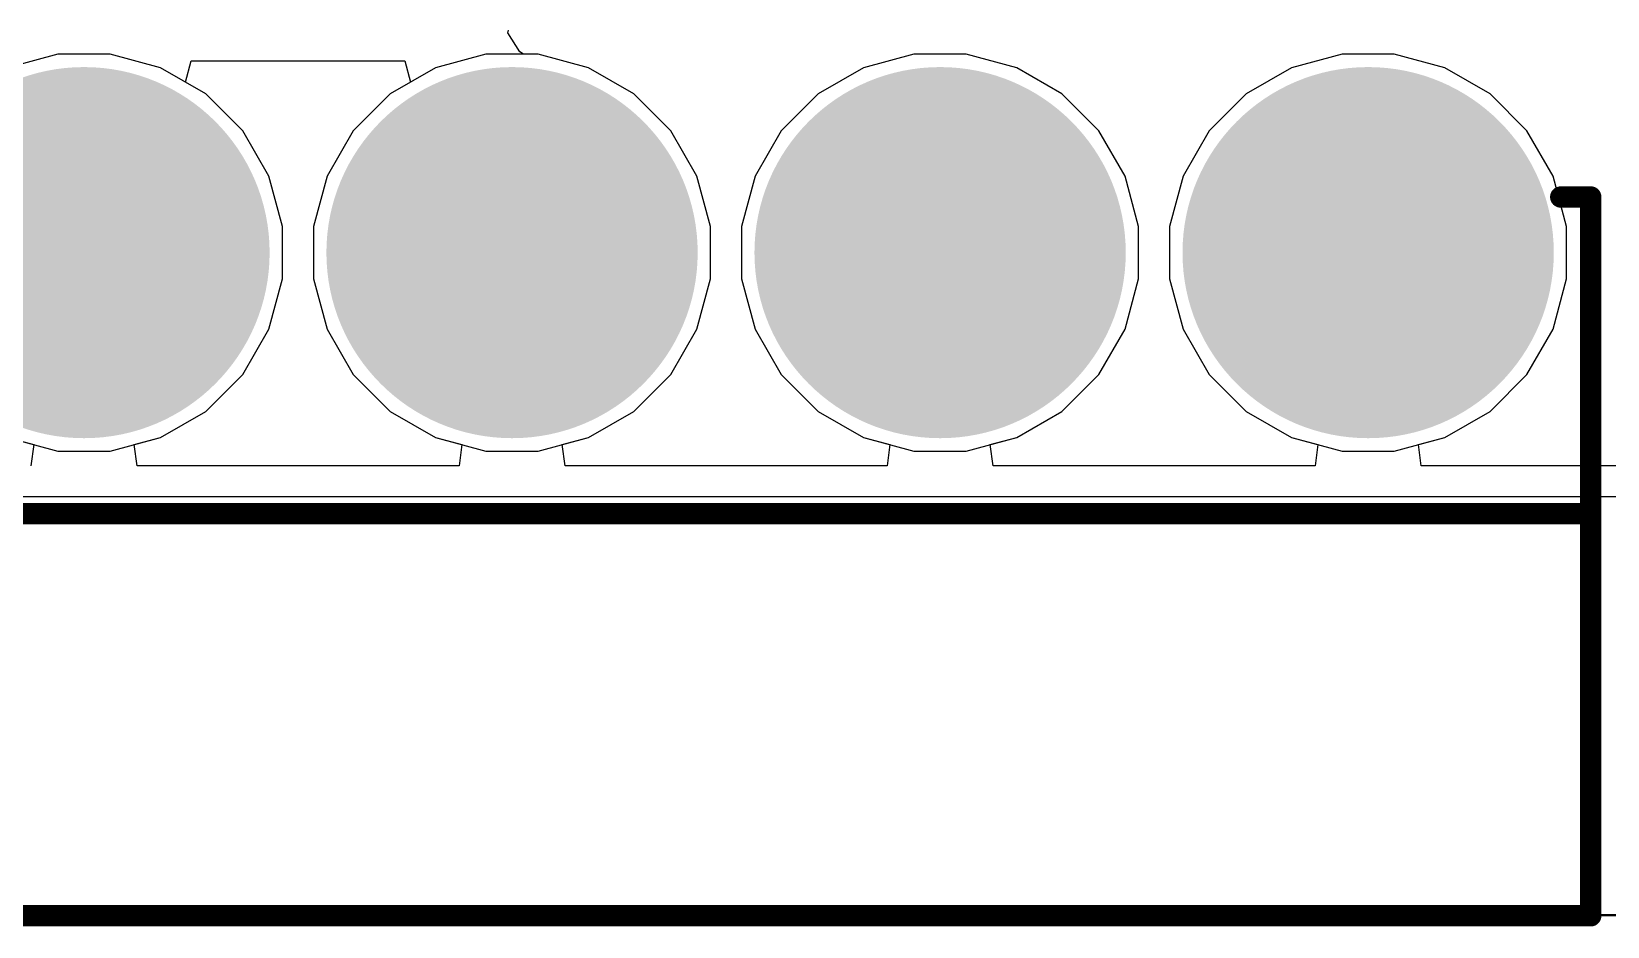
# Model space of a CAD drawing. Header units: millimetres. Extents: x -1.7 to 76.1, y -1.1 to 50.5.
# Drawn here: x 16.33 to 25.68, y -1.08 to 4.23 of the extents above; entities that cross this region are included whole.
import ezdxf

# ---------------------------------------------------------------- set-up
doc = ezdxf.new("R2010")
doc.units = ezdxf.units.MM
for name, color, linetype in [('BottomLayer', 5, 'Continuous'), ('BottomSolder', 6, 'Continuous'), ('MultiLayer', 9, 'Continuous'), ('PadHoleLayer', 156, 'Continuous'), ('TopLayer', 1, 'Continuous'), ('TopOverlay', 2, 'Continuous'), ('TopSolder', 216, 'Continuous')]:
    doc.layers.add(name, color=color, linetype=linetype)

# ---------------------------------------------------------------- blocks, each defined once
blk = doc.blocks.new('HDR_1_8_M____R_____A_____112')
at = {"layer": 'BottomLayer'}
h = blk.add_hatch(color=5, dxfattribs=at)
edge = h.paths.add_edge_path()
edge.add_arc((1.27, 0), 1, 0, 360)
h = blk.add_hatch(color=5, dxfattribs=at)
edge = h.paths.add_edge_path()
edge.add_arc((3.81, 0), 1, 0, 360)
h = blk.add_hatch(color=5, dxfattribs=at)
edge = h.paths.add_edge_path()
edge.add_arc((6.35, 0), 1, 0, 360)
h = blk.add_hatch(color=5, dxfattribs=at)
edge = h.paths.add_edge_path()
edge.add_arc((8.89, 0), 1, 0, 360)
at = {"layer": 'BottomSolder'}
h = blk.add_hatch(color=6, dxfattribs=at)
edge = h.paths.add_edge_path()
edge.add_arc((1.27, 0), 1.1016, 0, 360)
h = blk.add_hatch(color=6, dxfattribs=at)
edge = h.paths.add_edge_path()
edge.add_arc((3.81, 0), 1.1016, 0, 360)
h = blk.add_hatch(color=6, dxfattribs=at)
edge = h.paths.add_edge_path()
edge.add_arc((6.35, 0), 1.1016, 0, 360)
h = blk.add_hatch(color=6, dxfattribs=at)
edge = h.paths.add_edge_path()
edge.add_arc((8.89, 0), 1.1016, 0, 360)
at = {"layer": 'MultiLayer'}
h = blk.add_hatch(color=9, dxfattribs=at)
edge = h.paths.add_edge_path()
edge.add_arc((1.27, 0), 1, 0, 360)
h = blk.add_hatch(color=9, dxfattribs=at)
edge = h.paths.add_edge_path()
edge.add_arc((3.81, 0), 1, 0, 360)
h = blk.add_hatch(color=9, dxfattribs=at)
edge = h.paths.add_edge_path()
edge.add_arc((6.35, 0), 1, 0, 360)
h = blk.add_hatch(color=9, dxfattribs=at)
edge = h.paths.add_edge_path()
edge.add_arc((8.89, 0), 1, 0, 360)
at = {"layer": 'PadHoleLayer'}
h = blk.add_hatch(color=156, dxfattribs=at)
edge = h.paths.add_edge_path()
edge.add_arc((1.27, 0), 0.5, 0, 360)
h = blk.add_hatch(color=156, dxfattribs=at)
edge = h.paths.add_edge_path()
edge.add_arc((3.81, 0), 0.5, 0, 360)
h = blk.add_hatch(color=156, dxfattribs=at)
edge = h.paths.add_edge_path()
edge.add_arc((6.35, 0), 0.5, 0, 360)
h = blk.add_hatch(color=156, dxfattribs=at)
edge = h.paths.add_edge_path()
edge.add_arc((8.89, 0), 0.5, 0, 360)
at = {"layer": 'TopLayer'}
h = blk.add_hatch(color=1, dxfattribs=at)
edge = h.paths.add_edge_path()
edge.add_arc((1.27, 0), 1, 0, 360)
h = blk.add_hatch(color=1, dxfattribs=at)
edge = h.paths.add_edge_path()
edge.add_arc((3.81, 0), 1, 0, 360)
h = blk.add_hatch(color=1, dxfattribs=at)
edge = h.paths.add_edge_path()
edge.add_arc((6.35, 0), 1, 0, 360)
h = blk.add_hatch(color=1, dxfattribs=at)
edge = h.paths.add_edge_path()
edge.add_arc((8.89, 0), 1, 0, 360)
at = {"layer": 'TopSolder'}
h = blk.add_hatch(color=216, dxfattribs=at)
edge = h.paths.add_edge_path()
edge.add_arc((1.27, 0), 1.1016, 0, 360)
h = blk.add_hatch(color=216, dxfattribs=at)
edge = h.paths.add_edge_path()
edge.add_arc((3.81, 0), 1.1016, 0, 360)
h = blk.add_hatch(color=216, dxfattribs=at)
edge = h.paths.add_edge_path()
edge.add_arc((6.35, 0), 1.1016, 0, 360)
h = blk.add_hatch(color=216, dxfattribs=at)
edge = h.paths.add_edge_path()
edge.add_arc((8.89, 0), 1.1016, 0, 360)
at = {"layer": 'TopOverlay', "const_width": 0.127}
for points in [[(10.033, 0.3302), (10.2108, 0.3302)], [(10.2108, -3.937), (10.2108, 0.3302)], [(-10.2108, -1.5494), (10.2108, -1.5494)], [(-10.2108, -3.937), (10.2108, -3.937)]]:
    blk.add_lwpolyline(points, dxfattribs=at)
at = {"layer": 'TopOverlay', "const_width": 0.0635}
for points in [[(10.0013, 0.3302, 1), (10.0648, 0.3302, 1)], [(10.1791, 0.3302, 1), (10.2425, 0.3302, 1)], [(10.1791, 0.3302, 1), (10.2425, 0.3302, 1)], [(10.1791, -1.5494, 1), (10.2425, -1.5494, 1)], [(10.1791, -3.937, 1), (10.2425, -3.937, 1)], [(10.1791, -3.937, 1), (10.2425, -3.937, 1)]]:
    blk.add_lwpolyline(points, format="xyb", close=True, dxfattribs=at)

msp = doc.modelspace()

# ---------------------------------------------------------------- linework, layer by layer
at = {"layer": 'BottomLayer'}
for p, q in [((19.1519, 4.2258), (19.1551, 4.2418)), ((19.2235, 4.114), (19.1519, 4.2258)), ((17.2389, 3.9335), (17.2729, 4.0605)), ((17.2729, 4.0605), (18.5411, 4.0605)), ((18.5411, 4.0605), (18.5751, 3.9335)), ((19.2448, 4.0988), (19.2235, 4.114)), ((19.3321, 4.0988), (19.2448, 4.0988)), ((19.6316, 4.0185), (19.3321, 4.0988)), ((21.5619, 4.0988), (21.2624, 4.0185)), ((21.8721, 4.0988), (21.5619, 4.0988)), ((22.1716, 4.0185), (21.8721, 4.0988)), ((24.1019, 4.0988), (23.8024, 4.0185)), ((24.4121, 4.0988), (24.1019, 4.0988)), ((24.7116, 4.0185), (24.4121, 4.0988)), ((17.3602, 3.8635), (17.2389, 3.9335)), ((18.5751, 3.9335), (18.4538, 3.8635)), ((19.9002, 3.8635), (19.6316, 4.0185)), ((21.2624, 4.0185), (20.9938, 3.8635)), ((22.4402, 3.8635), (22.1716, 4.0185)), ((23.8024, 4.0185), (23.5338, 3.8635)), ((24.9802, 3.8635), (24.7116, 4.0185)), ((17.5795, 3.6442), (17.3602, 3.8635)), ((18.4538, 3.8635), (18.2345, 3.6442)), ((20.1195, 3.6442), (19.9002, 3.8635)), ((20.9938, 3.8635), (20.7745, 3.6442)), ((22.6595, 3.6442), (22.4402, 3.8635)), ((23.5338, 3.8635), (23.3145, 3.6442)), ((25.1995, 3.6442), (24.9802, 3.8635)), ((17.7345, 3.3756), (17.5795, 3.6442)), ((18.2345, 3.6442), (18.0795, 3.3756)), ((20.2745, 3.3756), (20.1195, 3.6442)), ((20.7745, 3.6442), (20.6195, 3.3756)), ((22.8145, 3.3756), (22.6595, 3.6442)), ((23.3145, 3.6442), (23.1595, 3.3756)), ((25.3545, 3.3756), (25.1995, 3.6442)), ((17.8148, 3.0761), (17.7345, 3.3756)), ((18.0795, 3.3756), (17.9992, 3.0761)), ((20.3548, 3.0761), (20.2745, 3.3756)), ((20.6195, 3.3756), (20.5392, 3.0761)), ((22.8948, 3.0761), (22.8145, 3.3756)), ((23.1595, 3.3756), (23.0792, 3.0761)), ((25.4348, 3.0761), (25.3545, 3.3756)), ((17.8148, 2.7659), (17.8148, 3.0761)), ((17.9992, 3.0761), (17.9992, 2.7659)), ((20.3548, 2.7659), (20.3548, 3.0761)), ((20.5392, 3.0761), (20.5392, 2.7659)), ((22.8948, 2.7659), (22.8948, 3.0761)), ((23.0792, 3.0761), (23.0792, 2.7659)), ((25.4348, 2.7659), (25.4348, 3.0761)), ((17.7345, 2.4664), (17.8148, 2.7659)), ((17.9992, 2.7659), (18.0795, 2.4664)), ((20.2745, 2.4664), (20.3548, 2.7659)), ((20.5392, 2.7659), (20.6195, 2.4664)), ((22.8145, 2.4664), (22.8948, 2.7659)), ((23.0792, 2.7659), (23.1595, 2.4664)), ((25.3545, 2.4664), (25.4348, 2.7659)), ((17.5795, 2.1978), (17.7345, 2.4664)), ((18.0795, 2.4664), (18.2345, 2.1978)), ((20.1195, 2.1978), (20.2745, 2.4664)), ((20.6195, 2.4664), (20.7745, 2.1978)), ((22.6595, 2.1978), (22.8145, 2.4664)), ((23.1595, 2.4664), (23.3145, 2.1978)), ((25.1995, 2.1978), (25.3545, 2.4664)), ((17.3602, 1.9785), (17.5795, 2.1978)), ((18.2345, 2.1978), (18.4538, 1.9785)), ((19.9002, 1.9785), (20.1195, 2.1978)), ((20.7745, 2.1978), (20.9938, 1.9785)), ((22.4402, 1.9785), (22.6595, 2.1978)), ((23.3145, 2.1978), (23.5338, 1.9785)), ((24.9802, 1.9785), (25.1995, 2.1978)), ((17.0916, 1.8235), (17.3602, 1.9785)), ((18.4538, 1.9785), (18.7224, 1.8235)), ((19.6316, 1.8235), (19.9002, 1.9785)), ((20.9938, 1.9785), (21.2624, 1.8235)), ((22.1716, 1.8235), (22.4402, 1.9785)), ((23.5338, 1.9785), (23.8024, 1.8235)), ((24.7116, 1.8235), (24.9802, 1.9785)), ((16.1824, 1.8235), (16.4819, 1.7432)), ((16.7921, 1.7432), (17.0916, 1.8235)), ((18.7224, 1.8235), (19.0219, 1.7432)), ((19.3321, 1.7432), (19.6316, 1.8235)), ((21.2624, 1.8235), (21.5619, 1.7432)), ((21.8721, 1.7432), (22.1716, 1.8235)), ((23.8024, 1.8235), (24.1019, 1.7432)), ((24.4121, 1.7432), (24.7116, 1.8235)), ((16.4819, 1.7432), (16.7921, 1.7432)), ((19.0219, 1.7432), (19.3321, 1.7432)), ((21.5619, 1.7432), (21.8721, 1.7432)), ((24.1019, 1.7432), (24.4121, 1.7432)), ((25.7607, -1.011), (7.8267, -1.011))]:
    msp.add_line(p, q, dxfattribs=at)
at = {"layer": 'TopLayer'}
for p, q in [((16.4819, 4.0988), (16.1824, 4.0185)), ((16.7921, 4.0988), (16.4819, 4.0988)), ((17.0916, 4.0185), (16.7921, 4.0988)), ((19.0219, 4.0988), (18.7224, 4.0185)), ((19.3321, 4.0988), (19.0219, 4.0988)), ((19.6316, 4.0185), (19.3321, 4.0988)), ((21.5619, 4.0988), (21.2624, 4.0185)), ((21.8721, 4.0988), (21.5619, 4.0988)), ((22.1716, 4.0185), (21.8721, 4.0988)), ((24.1019, 4.0988), (23.8024, 4.0185)), ((24.4121, 4.0988), (24.1019, 4.0988)), ((24.7116, 4.0185), (24.4121, 4.0988)), ((17.3602, 3.8635), (17.0916, 4.0185)), ((18.7224, 4.0185), (18.4538, 3.8635)), ((19.9002, 3.8635), (19.6316, 4.0185)), ((21.2624, 4.0185), (20.9938, 3.8635)), ((22.4402, 3.8635), (22.1716, 4.0185)), ((23.8024, 4.0185), (23.5338, 3.8635)), ((24.9802, 3.8635), (24.7116, 4.0185)), ((17.5795, 3.6442), (17.3602, 3.8635)), ((18.4538, 3.8635), (18.2345, 3.6442)), ((20.1195, 3.6442), (19.9002, 3.8635)), ((20.9938, 3.8635), (20.7745, 3.6442)), ((22.6595, 3.6442), (22.4402, 3.8635)), ((23.5338, 3.8635), (23.3145, 3.6442)), ((25.1995, 3.6442), (24.9802, 3.8635)), ((17.7345, 3.3756), (17.5795, 3.6442)), ((18.2345, 3.6442), (18.0795, 3.3756)), ((20.2745, 3.3756), (20.1195, 3.6442)), ((20.7745, 3.6442), (20.6195, 3.3756)), ((22.8145, 3.3756), (22.6595, 3.6442)), ((23.3145, 3.6442), (23.1595, 3.3756)), ((25.3545, 3.3756), (25.1995, 3.6442)), ((17.8148, 3.0761), (17.7345, 3.3756)), ((18.0795, 3.3756), (17.9992, 3.0761)), ((20.3548, 3.0761), (20.2745, 3.3756)), ((20.6195, 3.3756), (20.5392, 3.0761)), ((22.8948, 3.0761), (22.8145, 3.3756)), ((23.1595, 3.3756), (23.0792, 3.0761)), ((25.4348, 3.0761), (25.3545, 3.3756)), ((17.8148, 2.7659), (17.8148, 3.0761)), ((17.9992, 3.0761), (17.9992, 2.7659)), ((20.3548, 2.7659), (20.3548, 3.0761)), ((20.5392, 3.0761), (20.5392, 2.7659)), ((22.8948, 2.7659), (22.8948, 3.0761)), ((23.0792, 3.0761), (23.0792, 2.7659)), ((25.4348, 2.7659), (25.4348, 3.0761)), ((17.7345, 2.4664), (17.8148, 2.7659)), ((17.9992, 2.7659), (18.0795, 2.4664)), ((20.2745, 2.4664), (20.3548, 2.7659)), ((20.5392, 2.7659), (20.6195, 2.4664)), ((22.8145, 2.4664), (22.8948, 2.7659)), ((23.0792, 2.7659), (23.1595, 2.4664)), ((25.3545, 2.4664), (25.4348, 2.7659)), ((17.5795, 2.1978), (17.7345, 2.4664)), ((18.0795, 2.4664), (18.2345, 2.1978)), ((20.1195, 2.1978), (20.2745, 2.4664)), ((20.6195, 2.4664), (20.7745, 2.1978)), ((22.6595, 2.1978), (22.8145, 2.4664)), ((23.1595, 2.4664), (23.3145, 2.1978)), ((25.1995, 2.1978), (25.3545, 2.4664)), ((17.3602, 1.9785), (17.5795, 2.1978)), ((18.2345, 2.1978), (18.4538, 1.9785)), ((19.9002, 1.9785), (20.1195, 2.1978)), ((20.7745, 2.1978), (20.9938, 1.9785)), ((22.4402, 1.9785), (22.6595, 2.1978)), ((23.3145, 2.1978), (23.5338, 1.9785)), ((24.9802, 1.9785), (25.1995, 2.1978)), ((17.0916, 1.8235), (17.3602, 1.9785)), ((18.4538, 1.9785), (18.7224, 1.8235)), ((19.6316, 1.8235), (19.9002, 1.9785)), ((20.9938, 1.9785), (21.2624, 1.8235)), ((22.1716, 1.8235), (22.4402, 1.9785)), ((23.5338, 1.9785), (23.8024, 1.8235)), ((24.7116, 1.8235), (24.9802, 1.9785)), ((16.1824, 1.8235), (16.3391, 1.7815)), ((16.3391, 1.7815), (16.3223, 1.6545)), ((16.9349, 1.7815), (17.0916, 1.8235)), ((16.9517, 1.6545), (16.9349, 1.7815)), ((18.7224, 1.8235), (18.8791, 1.7815)), ((18.8791, 1.7815), (18.8623, 1.6545)), ((19.4749, 1.7815), (19.6316, 1.8235)), ((19.4917, 1.6545), (19.4749, 1.7815)), ((21.2624, 1.8235), (21.4191, 1.7815)), ((21.4191, 1.7815), (21.4023, 1.6545)), ((22.0149, 1.7815), (22.1716, 1.8235)), ((22.0317, 1.6545), (22.0149, 1.7815)), ((23.8024, 1.8235), (23.9591, 1.7815)), ((23.9591, 1.7815), (23.9423, 1.6545)), ((24.5549, 1.7815), (24.7116, 1.8235)), ((24.5717, 1.6545), (24.5549, 1.7815)), ((18.8623, 1.6545), (16.9517, 1.6545)), ((21.4023, 1.6545), (19.4917, 1.6545)), ((23.9423, 1.6545), (22.0317, 1.6545)), ((25.9099, 1.6545), (24.5717, 1.6545)), ((12.8016, 1.4732), (31.1912, 1.4732)), ((33.4772, -1.016), (0.8293, -1.016))]:
    msp.add_line(p, q, dxfattribs=at)

# ---------------------------------------------------------------- block references
msp.add_blockref('HDR_1_8_M____R_____A_____112', (15.367, 2.921))

doc.saveas('drawing.dxf')
